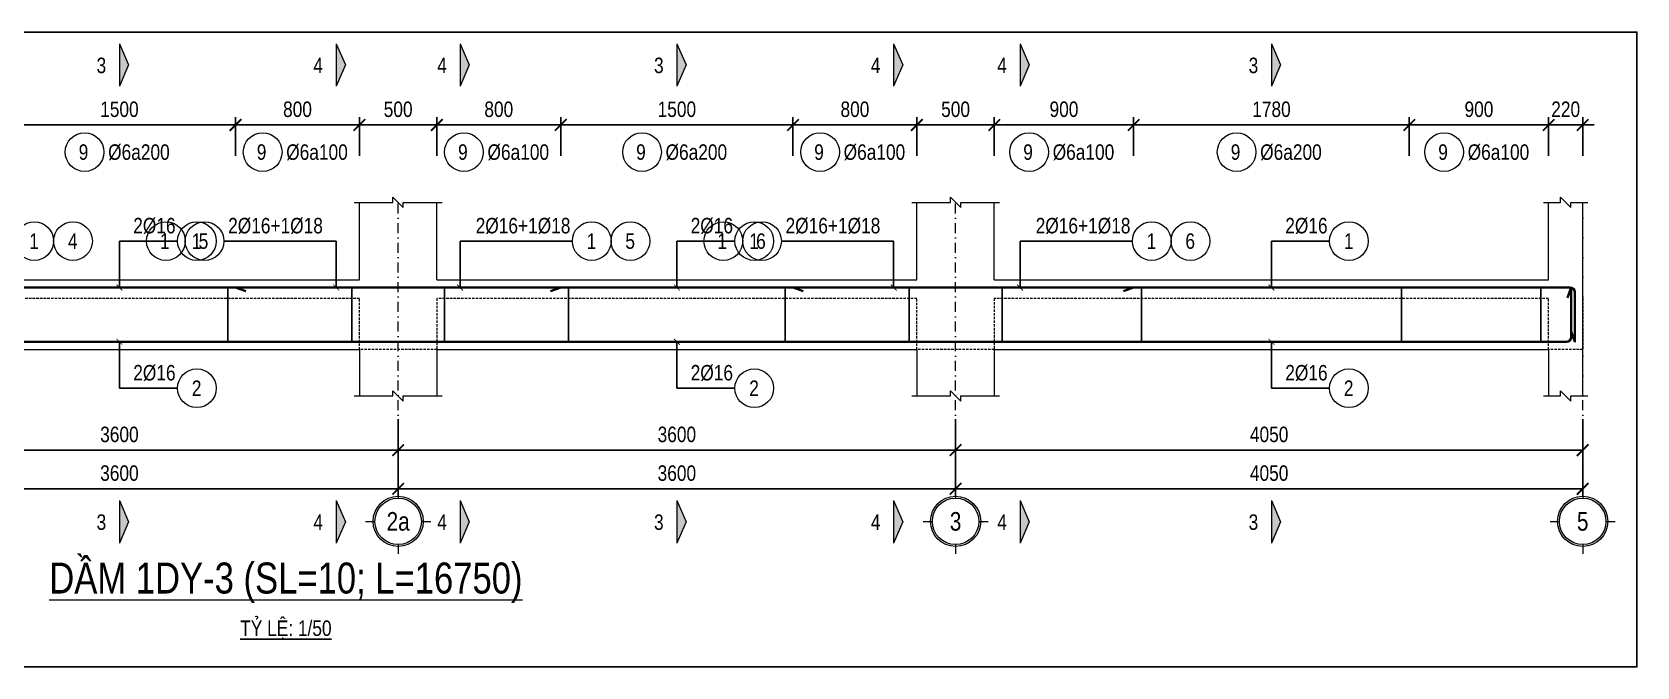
# Model space of a CAD drawing. Extents: x -165145 to 691808, y -202842 to 311040.
# Drawn here: x 251351 to 261715, y -76089 to -71989 of the extents above; entities that cross this region are included whole.
import ezdxf
from ezdxf.enums import TextEntityAlignment as Align

# ---------------------------------------------------------------- set-up
doc = ezdxf.new("R2010")
doc.units = 0
doc.header["$LTSCALE"] = 10
doc.header["$MEASUREMENT"] = 0
doc.linetypes.add('DASHDOT2', pattern=[12.7, 6.35, -3.175, 0, -3.175])
doc.linetypes.add('HIDDEN', pattern=[2.3807, 1.587, -0.7937])
doc.layers.get('0').update_dxf_attribs({"linetype": 'CONTINUOUS'})
doc.layers.get('Defpoints').update_dxf_attribs({"color": 5, "linetype": 'CONTINUOUS'})
for name, color, linetype, lineweight in [('DCE_BaoBeTong', 4, 'CONTINUOUS', 18), ('DCE_Block', 8, 'CONTINUOUS', 9), ('DCE_Dim', 254, 'CONTINUOUS', 9), ('DCE_MCZiCZac', 144, 'CONTINUOUS', 13), ('DCE_NetKhuat', 9, 'HIDDEN', 5), ('Dce_text', 7, 'CONTINUOUS', 13), ('DCE_ThepChu', 1, 'CONTINUOUS', 35), ('DCE_ThepDai', 220, 'CONTINUOUS', 25), ('DCE_Truc', 8, 'DASHDOT2', 13)]:
    doc.layers.add(name, color=color, linetype=linetype, lineweight=lineweight)
doc.styles.add('Dce_Text', font='arial.ttf', dxfattribs={"width": 0.8})
doc.dimstyles.new('Dce_208MV', dxfattribs={"dimscale": 25, "dimtxt": 2.5, "dimasz": 1.5, "dimexe": 1, "dimexo": 2, "dimgap": 1, "dimtad": 1, "dimdec": 0, "dimrnd": 5, "dimtxsty": 'Dce_Text', "dimblk": 'ARCHTICK', "dimcen": 2.5, "dimclrd": 8, "dimclre": 8, "dimclrt": 3, "dimadec": 0, "dimazin": 0, "dimtfac": 1, "dimtdec": 0, "dimtix": 1, "dimtmove": 2, "dimatfit": 3, "dimldrblk": 'ARCHTICK', "dimfxl": 1, "dimarcsym": 0})
doc.dimstyles.new('Dce_50MV', dxfattribs={"dimscale": 50, "dimtxt": 2, "dimasz": 1.5, "dimexe": 1, "dimexo": 2, "dimgap": 1, "dimtad": 1, "dimdec": 0, "dimtxsty": 'Dce_Text', "dimblk": 'ARCHTICK', "dimcen": 2.5, "dimclrd": 8, "dimclre": 8, "dimclrt": 3, "dimadec": 0, "dimazin": 0, "dimtfac": 1, "dimtdec": 0, "dimtix": 1, "dimtmove": 2, "dimatfit": 3, "dimldrblk": 'ARCHTICK', "dimfxl": 4, "dimfxlon": 1, "dimarcsym": 0})

# ---------------------------------------------------------------- blocks, each defined once
blk = doc.blocks.new('Dce_KhTenDam')
at = {"color": 255, "linetype": 'ByBlock', "lineweight": -2, "style": 'Dce_Text', "width": 0.8}
blk.add_attdef('TENDAM', text='', height=2, dxfattribs=at).set_placement((0, 0.74), align=Align.CENTER)
at = {"color": 11, "lineweight": 25, "style": 'Dce_Text', "width": 0.8}
blk.add_attdef('TL', text='', height=1, dxfattribs=at).set_placement((0, -2), align=Align.CENTER)
blk = doc.blocks.new('Dce_KhTenTruc')
at = {"layer": 'DCE_Block'}
blk.add_circle((0, -3.5), 2.7, dxfattribs=at)
at = {"layer": 'DCE_Block', "color": 3}
blk.add_circle((0, -3.5), 2.5, dxfattribs=at)
at = {"layer": 'DCE_Truc'}
for p, q in [((0, 0), (0, -1)), ((-3.5, -3.5), (-2.5, -3.5)), ((2.5, -3.5), (3.5, -3.5)), ((0, -6), (0, -7))]:
    blk.add_line(p, q, dxfattribs=at)
at = {"layer": 'Dce_text', "color": 2, "style": 'Dce_Text', "width": 0.8}
blk.add_attdef('TRUC', text='', height=2, dxfattribs=at).set_placement((0, -4.5), align=Align.CENTER)
blk = doc.blocks.new('_ArchTick')
at = {"color": 0, "linetype": 'ByBlock', "const_width": 0.15}
blk.add_lwpolyline([(-0.5, -0.5), (0.5, 0.5)], dxfattribs=at)
blk = doc.blocks.new('*D2588')
at = {"layer": 'DCE_Dim', "color": 8, "lineweight": -2, "transparency": 16777216}
for p, q in [((250115, -74739), (250115, -74989)), ((253715, -74739), (253715, -74989)), ((250115, -74939), (253715, -74939))]:
    blk.add_line(p, q, dxfattribs=at)
at = {"layer": 'Defpoints', "color": 0, "transparency": 16777216}
for p in [(250115, -74339), (253715, -74339), (253715, -74939)]:
    blk.add_point(p, dxfattribs=at)
at = {"layer": 'DCE_Dim', "color": 8, "lineweight": -2, "transparency": 16777216, "xscale": 75, "yscale": 75, "zscale": 75, "rotation": 180}
blk.add_blockref('_ArchTick', (250115, -74939), dxfattribs=at)
at = {"layer": 'DCE_Dim', "color": 8, "lineweight": -2, "transparency": 16777216, "xscale": 75, "yscale": 75, "zscale": 75}
blk.add_blockref('_ArchTick', (253715, -74939), dxfattribs=at)
at = {"layer": 'DCE_Dim', "color": 3, "transparency": 16777216, "insert": (251915, -74838), "char_height": 100, "attachment_point": 5, "style": 'Dce_Text'}
blk.add_mtext('3600', dxfattribs=at)
blk = doc.blocks.new('*D2589')
at = {"layer": 'DCE_Dim', "color": 8, "lineweight": -2, "transparency": 16777216}
for p, q in [((250115, -74489), (250115, -74739)), ((253715, -74489), (253715, -74739)), ((250115, -74689), (253715, -74689))]:
    blk.add_line(p, q, dxfattribs=at)
at = {"layer": 'Defpoints', "color": 0, "transparency": 16777216}
for p in [(250115, -74339), (253715, -74339), (253715, -74689)]:
    blk.add_point(p, dxfattribs=at)
at = {"layer": 'DCE_Dim', "color": 8, "lineweight": -2, "transparency": 16777216, "xscale": 75, "yscale": 75, "zscale": 75, "rotation": 180}
blk.add_blockref('_ArchTick', (250115, -74689), dxfattribs=at)
at = {"layer": 'DCE_Dim', "color": 8, "lineweight": -2, "transparency": 16777216, "xscale": 75, "yscale": 75, "zscale": 75}
blk.add_blockref('_ArchTick', (253715, -74689), dxfattribs=at)
at = {"layer": 'DCE_Dim', "color": 3, "transparency": 16777216, "insert": (251915, -74588), "char_height": 100, "attachment_point": 5, "style": 'Dce_Text'}
blk.add_mtext('3600', dxfattribs=at)
blk = doc.blocks.new('*D2590')
at = {"layer": 'DCE_Dim', "color": 8, "lineweight": -2, "transparency": 16777216}
for p, q in [((253715, -74739), (253715, -74989)), ((257315, -74739), (257315, -74989)), ((253715, -74939), (257315, -74939))]:
    blk.add_line(p, q, dxfattribs=at)
at = {"layer": 'Defpoints', "color": 0, "transparency": 16777216}
for p in [(253715, -74339), (257315, -74339), (257315, -74939)]:
    blk.add_point(p, dxfattribs=at)
at = {"layer": 'DCE_Dim', "color": 8, "lineweight": -2, "transparency": 16777216, "xscale": 75, "yscale": 75, "zscale": 75, "rotation": 180}
blk.add_blockref('_ArchTick', (253715, -74939), dxfattribs=at)
at = {"layer": 'DCE_Dim', "color": 8, "lineweight": -2, "transparency": 16777216, "xscale": 75, "yscale": 75, "zscale": 75}
blk.add_blockref('_ArchTick', (257315, -74939), dxfattribs=at)
at = {"layer": 'DCE_Dim', "color": 3, "transparency": 16777216, "insert": (255515, -74838), "char_height": 100, "attachment_point": 5, "style": 'Dce_Text'}
blk.add_mtext('3600', dxfattribs=at)
blk = doc.blocks.new('*D2591')
at = {"layer": 'DCE_Dim', "color": 8, "lineweight": -2, "transparency": 16777216}
for p, q in [((253715, -74489), (253715, -74739)), ((257315, -74489), (257315, -74739)), ((253715, -74689), (257315, -74689))]:
    blk.add_line(p, q, dxfattribs=at)
at = {"layer": 'Defpoints', "color": 0, "transparency": 16777216}
for p in [(253715, -74339), (257315, -74339), (257315, -74689)]:
    blk.add_point(p, dxfattribs=at)
at = {"layer": 'DCE_Dim', "color": 8, "lineweight": -2, "transparency": 16777216, "xscale": 75, "yscale": 75, "zscale": 75, "rotation": 180}
blk.add_blockref('_ArchTick', (253715, -74689), dxfattribs=at)
at = {"layer": 'DCE_Dim', "color": 8, "lineweight": -2, "transparency": 16777216, "xscale": 75, "yscale": 75, "zscale": 75}
blk.add_blockref('_ArchTick', (257315, -74689), dxfattribs=at)
at = {"layer": 'DCE_Dim', "color": 3, "transparency": 16777216, "insert": (255515, -74588), "char_height": 100, "attachment_point": 5, "style": 'Dce_Text'}
blk.add_mtext('3600', dxfattribs=at)
blk = doc.blocks.new('*D2592')
at = {"layer": 'DCE_Dim', "color": 8, "lineweight": -2, "transparency": 16777216}
for p, q in [((257315, -74739), (257315, -74989)), ((261365, -74739), (261365, -74989)), ((257315, -74939), (261365, -74939))]:
    blk.add_line(p, q, dxfattribs=at)
at = {"layer": 'Defpoints', "color": 0, "transparency": 16777216}
for p in [(257315, -74339), (261365, -74339), (261365, -74939)]:
    blk.add_point(p, dxfattribs=at)
at = {"layer": 'DCE_Dim', "color": 8, "lineweight": -2, "transparency": 16777216, "xscale": 75, "yscale": 75, "zscale": 75, "rotation": 180}
blk.add_blockref('_ArchTick', (257315, -74939), dxfattribs=at)
at = {"layer": 'DCE_Dim', "color": 8, "lineweight": -2, "transparency": 16777216, "xscale": 75, "yscale": 75, "zscale": 75}
blk.add_blockref('_ArchTick', (261365, -74939), dxfattribs=at)
at = {"layer": 'DCE_Dim', "color": 3, "transparency": 16777216, "insert": (259340, -74838), "char_height": 100, "attachment_point": 5, "style": 'Dce_Text'}
blk.add_mtext('4050', dxfattribs=at)
blk = doc.blocks.new('*D2593')
at = {"layer": 'DCE_Dim', "color": 8, "lineweight": -2, "transparency": 16777216}
for p, q in [((257315, -74489), (257315, -74739)), ((261365, -74489), (261365, -74739)), ((257315, -74689), (261365, -74689))]:
    blk.add_line(p, q, dxfattribs=at)
at = {"layer": 'Defpoints', "color": 0, "transparency": 16777216}
for p in [(257315, -74339), (261365, -74339), (261365, -74689)]:
    blk.add_point(p, dxfattribs=at)
at = {"layer": 'DCE_Dim', "color": 8, "lineweight": -2, "transparency": 16777216, "xscale": 75, "yscale": 75, "zscale": 75, "rotation": 180}
blk.add_blockref('_ArchTick', (257315, -74689), dxfattribs=at)
at = {"layer": 'DCE_Dim', "color": 8, "lineweight": -2, "transparency": 16777216, "xscale": 75, "yscale": 75, "zscale": 75}
blk.add_blockref('_ArchTick', (261365, -74689), dxfattribs=at)
at = {"layer": 'DCE_Dim', "color": 3, "transparency": 16777216, "insert": (259340, -74588), "char_height": 100, "attachment_point": 5, "style": 'Dce_Text'}
blk.add_mtext('4050', dxfattribs=at)
blk = doc.blocks.new('*D2601')
at = {"layer": 'DCE_Dim', "color": 8, "lineweight": -2, "transparency": 16777216}
for p, q in [((251165, -72789), (251165, -72539)), ((252665, -72789), (252665, -72539)), ((251165, -72589), (252665, -72589))]:
    blk.add_line(p, q, dxfattribs=at)
at = {"layer": 'Defpoints', "color": 0, "transparency": 16777216}
for p in [(252665, -72589), (251165, -73089), (252665, -73089)]:
    blk.add_point(p, dxfattribs=at)
at = {"layer": 'DCE_Dim', "color": 8, "lineweight": -2, "transparency": 16777216, "xscale": 75, "yscale": 75, "zscale": 75, "rotation": 180}
blk.add_blockref('_ArchTick', (251165, -72589), dxfattribs=at)
at = {"layer": 'DCE_Dim', "color": 8, "lineweight": -2, "transparency": 16777216, "xscale": 75, "yscale": 75, "zscale": 75}
blk.add_blockref('_ArchTick', (252665, -72589), dxfattribs=at)
at = {"layer": 'DCE_Dim', "color": 3, "transparency": 16777216, "insert": (251915, -72488), "char_height": 100, "attachment_point": 5, "style": 'Dce_Text'}
blk.add_mtext('1500', dxfattribs=at)
blk = doc.blocks.new('Dce_KhtThepDai')
blk.add_circle((-4.5, -3.5), 2.5)
at = {"color": 11, "style": 'Dce_Text', "width": 0.8}
blk.add_attdef('SH', text='', height=2, dxfattribs=at).set_placement((-4.64, -4.5), align=Align.CENTER)
at = {"color": 3, "style": 'Dce_Text', "width": 0.8}
blk.add_attdef('DKVAKC', (-1.46, -4.5), '', height=2, dxfattribs=at)
blk = doc.blocks.new('*D2602')
at = {"layer": 'DCE_Dim', "color": 8, "lineweight": -2, "transparency": 16777216}
for p, q in [((252665, -72789), (252665, -72539)), ((253465, -72789), (253465, -72539)), ((252665, -72589), (253465, -72589))]:
    blk.add_line(p, q, dxfattribs=at)
at = {"layer": 'Defpoints', "color": 0, "transparency": 16777216}
for p in [(253465, -72589), (252665, -73089), (253465, -73089)]:
    blk.add_point(p, dxfattribs=at)
at = {"layer": 'DCE_Dim', "color": 8, "lineweight": -2, "transparency": 16777216, "xscale": 75, "yscale": 75, "zscale": 75, "rotation": 180}
blk.add_blockref('_ArchTick', (252665, -72589), dxfattribs=at)
at = {"layer": 'DCE_Dim', "color": 8, "lineweight": -2, "transparency": 16777216, "xscale": 75, "yscale": 75, "zscale": 75}
blk.add_blockref('_ArchTick', (253465, -72589), dxfattribs=at)
at = {"layer": 'DCE_Dim', "color": 3, "transparency": 16777216, "insert": (253065, -72488), "char_height": 100, "attachment_point": 5, "style": 'Dce_Text'}
blk.add_mtext('800', dxfattribs=at)
blk = doc.blocks.new('*D2603')
at = {"layer": 'DCE_Dim', "color": 8, "lineweight": -2, "transparency": 16777216}
for p, q in [((253465, -72789), (253465, -72539)), ((253965, -72789), (253965, -72539)), ((253465, -72589), (253965, -72589))]:
    blk.add_line(p, q, dxfattribs=at)
at = {"layer": 'Defpoints', "color": 0, "transparency": 16777216}
for p in [(253965, -72589), (253465, -73089), (253965, -73089)]:
    blk.add_point(p, dxfattribs=at)
at = {"layer": 'DCE_Dim', "color": 8, "lineweight": -2, "transparency": 16777216, "xscale": 75, "yscale": 75, "zscale": 75, "rotation": 180}
blk.add_blockref('_ArchTick', (253465, -72589), dxfattribs=at)
at = {"layer": 'DCE_Dim', "color": 8, "lineweight": -2, "transparency": 16777216, "xscale": 75, "yscale": 75, "zscale": 75}
blk.add_blockref('_ArchTick', (253965, -72589), dxfattribs=at)
at = {"layer": 'DCE_Dim', "color": 3, "transparency": 16777216, "insert": (253715, -72488), "char_height": 100, "attachment_point": 5, "style": 'Dce_Text'}
blk.add_mtext('500', dxfattribs=at)
blk = doc.blocks.new('*D2604')
at = {"layer": 'DCE_Dim', "color": 8, "lineweight": -2, "transparency": 16777216}
for p, q in [((253965, -72789), (253965, -72539)), ((254765, -72789), (254765, -72539)), ((253965, -72589), (254765, -72589))]:
    blk.add_line(p, q, dxfattribs=at)
at = {"layer": 'Defpoints', "color": 0, "transparency": 16777216}
for p in [(254765, -72589), (253965, -73089), (254765, -73089)]:
    blk.add_point(p, dxfattribs=at)
at = {"layer": 'DCE_Dim', "color": 8, "lineweight": -2, "transparency": 16777216, "xscale": 75, "yscale": 75, "zscale": 75, "rotation": 180}
blk.add_blockref('_ArchTick', (253965, -72589), dxfattribs=at)
at = {"layer": 'DCE_Dim', "color": 8, "lineweight": -2, "transparency": 16777216, "xscale": 75, "yscale": 75, "zscale": 75}
blk.add_blockref('_ArchTick', (254765, -72589), dxfattribs=at)
at = {"layer": 'DCE_Dim', "color": 3, "transparency": 16777216, "insert": (254365, -72488), "char_height": 100, "attachment_point": 5, "style": 'Dce_Text'}
blk.add_mtext('800', dxfattribs=at)
blk = doc.blocks.new('*D2605')
at = {"layer": 'DCE_Dim', "color": 8, "lineweight": -2, "transparency": 16777216}
for p, q in [((254765, -72789), (254765, -72539)), ((256265, -72789), (256265, -72539)), ((254765, -72589), (256265, -72589))]:
    blk.add_line(p, q, dxfattribs=at)
at = {"layer": 'Defpoints', "color": 0, "transparency": 16777216}
for p in [(256265, -72589), (254765, -73089), (256265, -73089)]:
    blk.add_point(p, dxfattribs=at)
at = {"layer": 'DCE_Dim', "color": 8, "lineweight": -2, "transparency": 16777216, "xscale": 75, "yscale": 75, "zscale": 75, "rotation": 180}
blk.add_blockref('_ArchTick', (254765, -72589), dxfattribs=at)
at = {"layer": 'DCE_Dim', "color": 8, "lineweight": -2, "transparency": 16777216, "xscale": 75, "yscale": 75, "zscale": 75}
blk.add_blockref('_ArchTick', (256265, -72589), dxfattribs=at)
at = {"layer": 'DCE_Dim', "color": 3, "transparency": 16777216, "insert": (255515, -72488), "char_height": 100, "attachment_point": 5, "style": 'Dce_Text'}
blk.add_mtext('1500', dxfattribs=at)
blk = doc.blocks.new('*D2606')
at = {"layer": 'DCE_Dim', "color": 8, "lineweight": -2, "transparency": 16777216}
for p, q in [((256265, -72789), (256265, -72539)), ((257065, -72789), (257065, -72539)), ((256265, -72589), (257065, -72589))]:
    blk.add_line(p, q, dxfattribs=at)
at = {"layer": 'Defpoints', "color": 0, "transparency": 16777216}
for p in [(257065, -72589), (256265, -73089), (257065, -73089)]:
    blk.add_point(p, dxfattribs=at)
at = {"layer": 'DCE_Dim', "color": 8, "lineweight": -2, "transparency": 16777216, "xscale": 75, "yscale": 75, "zscale": 75, "rotation": 180}
blk.add_blockref('_ArchTick', (256265, -72589), dxfattribs=at)
at = {"layer": 'DCE_Dim', "color": 8, "lineweight": -2, "transparency": 16777216, "xscale": 75, "yscale": 75, "zscale": 75}
blk.add_blockref('_ArchTick', (257065, -72589), dxfattribs=at)
at = {"layer": 'DCE_Dim', "color": 3, "transparency": 16777216, "insert": (256665, -72488), "char_height": 100, "attachment_point": 5, "style": 'Dce_Text'}
blk.add_mtext('800', dxfattribs=at)
blk = doc.blocks.new('*D2607')
at = {"layer": 'DCE_Dim', "color": 8, "lineweight": -2, "transparency": 16777216}
for p, q in [((257065, -72789), (257065, -72539)), ((257565, -72789), (257565, -72539)), ((257065, -72589), (257565, -72589))]:
    blk.add_line(p, q, dxfattribs=at)
at = {"layer": 'Defpoints', "color": 0, "transparency": 16777216}
for p in [(257565, -72589), (257065, -73089), (257565, -73089)]:
    blk.add_point(p, dxfattribs=at)
at = {"layer": 'DCE_Dim', "color": 8, "lineweight": -2, "transparency": 16777216, "xscale": 75, "yscale": 75, "zscale": 75, "rotation": 180}
blk.add_blockref('_ArchTick', (257065, -72589), dxfattribs=at)
at = {"layer": 'DCE_Dim', "color": 8, "lineweight": -2, "transparency": 16777216, "xscale": 75, "yscale": 75, "zscale": 75}
blk.add_blockref('_ArchTick', (257565, -72589), dxfattribs=at)
at = {"layer": 'DCE_Dim', "color": 3, "transparency": 16777216, "insert": (257315, -72488), "char_height": 100, "attachment_point": 5, "style": 'Dce_Text'}
blk.add_mtext('500', dxfattribs=at)
blk = doc.blocks.new('*D2608')
at = {"layer": 'DCE_Dim', "color": 8, "lineweight": -2, "transparency": 16777216}
for p, q in [((257565, -72789), (257565, -72539)), ((258465, -72789), (258465, -72539)), ((257565, -72589), (258465, -72589))]:
    blk.add_line(p, q, dxfattribs=at)
at = {"layer": 'Defpoints', "color": 0, "transparency": 16777216}
for p in [(258465, -72589), (257565, -73089), (258465, -73089)]:
    blk.add_point(p, dxfattribs=at)
at = {"layer": 'DCE_Dim', "color": 8, "lineweight": -2, "transparency": 16777216, "xscale": 75, "yscale": 75, "zscale": 75, "rotation": 180}
blk.add_blockref('_ArchTick', (257565, -72589), dxfattribs=at)
at = {"layer": 'DCE_Dim', "color": 8, "lineweight": -2, "transparency": 16777216, "xscale": 75, "yscale": 75, "zscale": 75}
blk.add_blockref('_ArchTick', (258465, -72589), dxfattribs=at)
at = {"layer": 'DCE_Dim', "color": 3, "transparency": 16777216, "insert": (258015, -72488), "char_height": 100, "attachment_point": 5, "style": 'Dce_Text'}
blk.add_mtext('900', dxfattribs=at)
blk = doc.blocks.new('*D2609')
at = {"layer": 'DCE_Dim', "color": 8, "lineweight": -2, "transparency": 16777216}
for p, q in [((258465, -72789), (258465, -72539)), ((260245, -72789), (260245, -72539)), ((258465, -72589), (260245, -72589))]:
    blk.add_line(p, q, dxfattribs=at)
at = {"layer": 'Defpoints', "color": 0, "transparency": 16777216}
for p in [(260245, -72589), (258465, -73089), (260245, -73089)]:
    blk.add_point(p, dxfattribs=at)
at = {"layer": 'DCE_Dim', "color": 8, "lineweight": -2, "transparency": 16777216, "xscale": 75, "yscale": 75, "zscale": 75, "rotation": 180}
blk.add_blockref('_ArchTick', (258465, -72589), dxfattribs=at)
at = {"layer": 'DCE_Dim', "color": 8, "lineweight": -2, "transparency": 16777216, "xscale": 75, "yscale": 75, "zscale": 75}
blk.add_blockref('_ArchTick', (260245, -72589), dxfattribs=at)
at = {"layer": 'DCE_Dim', "color": 3, "transparency": 16777216, "insert": (259355, -72488), "char_height": 100, "attachment_point": 5, "style": 'Dce_Text'}
blk.add_mtext('1780', dxfattribs=at)
blk = doc.blocks.new('*D2610')
at = {"layer": 'DCE_Dim', "color": 8, "lineweight": -2, "transparency": 16777216}
for p, q in [((260245, -72789), (260245, -72539)), ((261145, -72789), (261145, -72539)), ((260245, -72589), (261145, -72589))]:
    blk.add_line(p, q, dxfattribs=at)
at = {"layer": 'Defpoints', "color": 0, "transparency": 16777216}
for p in [(261145, -72589), (260245, -73089), (261145, -73089)]:
    blk.add_point(p, dxfattribs=at)
at = {"layer": 'DCE_Dim', "color": 8, "lineweight": -2, "transparency": 16777216, "xscale": 75, "yscale": 75, "zscale": 75, "rotation": 180}
blk.add_blockref('_ArchTick', (260245, -72589), dxfattribs=at)
at = {"layer": 'DCE_Dim', "color": 8, "lineweight": -2, "transparency": 16777216, "xscale": 75, "yscale": 75, "zscale": 75}
blk.add_blockref('_ArchTick', (261145, -72589), dxfattribs=at)
at = {"layer": 'DCE_Dim', "color": 3, "transparency": 16777216, "insert": (260695, -72488), "char_height": 100, "attachment_point": 5, "style": 'Dce_Text'}
blk.add_mtext('900', dxfattribs=at)
blk = doc.blocks.new('*D2611')
at = {"layer": 'DCE_Dim', "color": 8, "lineweight": -2, "transparency": 16777216}
for p, q in [((261145, -72789), (261145, -72539)), ((261365, -72789), (261365, -72539)), ((261145, -72589), (261070, -72589)), ((261145, -72589), (261365, -72589)), ((261365, -72589), (261440, -72589))]:
    blk.add_line(p, q, dxfattribs=at)
at = {"layer": 'Defpoints', "color": 0, "transparency": 16777216}
for p in [(261365, -72589), (261145, -73089), (261365, -73089)]:
    blk.add_point(p, dxfattribs=at)
at = {"layer": 'DCE_Dim', "color": 8, "lineweight": -2, "transparency": 16777216, "xscale": 75, "yscale": 75, "zscale": 75}
blk.add_blockref('_ArchTick', (261145, -72589), dxfattribs=at)
at = {"layer": 'DCE_Dim', "color": 8, "lineweight": -2, "transparency": 16777216, "xscale": 75, "yscale": 75, "zscale": 75, "rotation": 180}
blk.add_blockref('_ArchTick', (261365, -72589), dxfattribs=at)
at = {"layer": 'DCE_Dim', "color": 3, "transparency": 16777216, "insert": (261255, -72488), "char_height": 100, "attachment_point": 5, "style": 'Dce_Text'}
blk.add_mtext('220', dxfattribs=at)
blk = doc.blocks.new('DCE_MatCatA')
blk.add_hatch(color=3).paths.add_polyline_path([(0, 5.5), (0, 0), (1.18, 2.75)])
at = {"color": 3}
for p, q in [((0, 5.5), (0, 0)), ((0, 5.5), (1.18, 2.75)), ((1.18, 2.75), (0, 0))]:
    blk.add_line(p, q, dxfattribs=at)
at = {"color": 11, "style": 'Dce_Text', "width": 0.8}
blk.add_attdef('1', text='', height=2, dxfattribs=at).set_placement((-2.33, 1.7), align=Align.CENTER)
blk = doc.blocks.new('Dce_KhtMcThepTangCuong')
blk.add_circle((2.5, 0), 2.5)
at = {"color": 3, "style": 'Dce_Text', "width": 0.8}
blk.add_attdef('DKVAKC', text='', height=2, dxfattribs=at).set_placement((-0.25, 1), align=Align.RIGHT)
at = {"color": 11, "style": 'Dce_Text', "width": 0.8}
blk.add_attdef('SH', text='', height=2, dxfattribs=at).set_placement((2.47, -1), align=Align.CENTER)
blk = doc.blocks.new('Dce_KhtThepLop1Phai')
for centre in [(2.5, 0), (7.5, 0)]:
    blk.add_circle(centre, 2.5)
at = {"color": 3, "style": 'Dce_Text', "width": 0.8}
blk.add_attdef('DKVAKC', text='', height=2, dxfattribs=at).set_placement((-0.25, 1), align=Align.RIGHT)
at = {"color": 11, "style": 'Dce_Text', "width": 0.8}
for tag, p in [('SH', (2.47, -1)), ('SH2', (7.47, -1))]:
    blk.add_attdef(tag, text='', height=2, dxfattribs=at).set_placement(p, align=Align.CENTER)
blk = doc.blocks.new('Dce_KhtThepLop1Trai')
for centre in [(-7.5, 0), (-2.5, 0)]:
    blk.add_circle(centre, 2.5)
at = {"color": 3, "style": 'Dce_Text', "width": 0.8}
blk.add_attdef('DKVAKC', (0.54, 1), '', height=2, dxfattribs=at)
at = {"color": 11, "style": 'Dce_Text', "width": 0.8}
for tag, p in [('SH', (-7.64, -1)), ('SH2', (-2.64, -1))]:
    blk.add_attdef(tag, text='', height=2, dxfattribs=at).set_placement(p, align=Align.CENTER)

msp = doc.modelspace()

# ---------------------------------------------------------------- linework, layer by layer
at = {"layer": 'DCE_BaoBeTong'}
for points in [[(253465.06457, -73589.00661), (253465.06457, -73089.00661)], [(253965.06457, -73589.00661), (253965.06457, -73089.00661)], [(257065.06457, -73589.00661), (257065.06457, -73089.00661)], [(257565.06457, -73589.00661), (257565.06457, -73089.00661)], [(261145.06457, -73589.00661), (261145.06457, -73089.00661)], [(261365.06457, -74339.00661), (261365.06457, -73089.00661)], [(250365.06457, -73589.00661), (253465.06457, -73589.00661)], [(253965.06457, -73589.00661), (257065.06457, -73589.00661)], [(257565.06457, -73589.00661), (261145.06457, -73589.00661)], [(250365.06457, -74039.00661), (253465.06457, -74039.00661)], [(253465.06457, -74039.00661), (253465.06457, -74339.00661)], [(253965.06457, -74039.00661), (257065.06457, -74039.00661)], [(253965.06457, -74039.00661), (253965.06457, -74339.00661)], [(257065.06457, -74039.00661), (257065.06457, -74339.00661)], [(257565.06457, -74039.00661), (261145.06457, -74039.00661)], [(257565.06457, -74039.00661), (257565.06457, -74339.00661)], [(261145.06457, -74039.00661), (261145.06457, -74339.00661)]]:
    msp.add_lwpolyline(points, dxfattribs=at)
at = {"layer": 'DCE_MCZiCZac'}
for points in [[(253431.73124, -73089.00661), (253681.73124, -73089.00661), (253681.73124, -73055.67328), (253748.3979, -73122.33995), (253748.3979, -73089.00661), (253998.3979, -73089.00661)], [(257031.73124, -73089.00661), (257281.73124, -73089.00661), (257281.73124, -73055.67328), (257348.3979, -73122.33995), (257348.3979, -73089.00661), (257598.3979, -73089.00661)], [(261111.73124, -73089.00661), (261221.73124, -73089.00661), (261221.73124, -73055.67328), (261288.3979, -73122.33995), (261288.3979, -73089.00661), (261398.3979, -73089.00661)], [(253431.73124, -74339.00661), (253681.73124, -74339.00661), (253681.73124, -74305.67328), (253748.3979, -74372.33995), (253748.3979, -74339.00661), (253998.3979, -74339.00661)], [(257031.73124, -74339.00661), (257281.73124, -74339.00661), (257281.73124, -74305.67328), (257348.3979, -74372.33995), (257348.3979, -74339.00661), (257598.3979, -74339.00661)], [(261111.73124, -74339.00661), (261221.73124, -74339.00661), (261221.73124, -74305.67328), (261288.3979, -74372.33995), (261288.3979, -74339.00661), (261398.3979, -74339.00661)]]:
    msp.add_lwpolyline(points, dxfattribs=at)
at = {"layer": 'DCE_NetKhuat'}
msp.add_lwpolyline([(261365.06457, -73709.00661), (261365.06457, -74039.00661), (261145.06457, -74039.00661), (261145.06457, -73709.00661), (257565.06457, -73709.00661), (257565.06457, -74039.00661), (257065.06457, -74039.00661), (257065.06457, -73709.00661), (253965.06457, -73709.00661), (253965.06457, -74039.00661), (253465.06457, -74039.00661), (253465.06457, -73709.00661), (250365.06457, -73709.00661), (250365.06457, -74039.00661), (249865.06457, -74039.00661), (249865.06457, -73709.00661), (247015.06457, -73709.00661), (247015.06457, -74039.00661), (246515.06457, -74039.00661), (246515.06457, -73709.00661), (244615.06457, -73709.00661), (244615.06457, -74089.00661), (244615.06457, -74089.00661), (244615.06457, -73709.00661)], dxfattribs=at)
at = {"layer": 'DCE_ThepChu'}
for points in [[(244689.00598, -73923.22813), (244665.06457, -73989.00661), (244665.06457, -73669.00661, -0.3926990817), (244695.06457, -73639.00661), (261285.06457, -73639.00661, -0.3926990817), (261315.06457, -73669.00661), (261315.06457, -73989.00661), (261291.12316, -73923.22813)], [(244755.84305, -74015.0652), (244690.06457, -74039.00661), (246515.06457, -74039.00661), (247015.06457, -73989.00661), (247015.06457, -73989.00661), (261260.06457, -73989.00661, 0.3926990817), (261290.06457, -73959.00661), (261290.06457, -73639.00661), (261266.12316, -73704.7851)]]:
    msp.add_lwpolyline(points, format="xyb", dxfattribs=at)
for points in [[(252730.84305, -73662.94802), (252665.06457, -73639.00661), (254765.06457, -73639.00661), (254699.28609, -73662.94802)], [(256330.84305, -73662.94802), (256265.06457, -73639.00661), (258465.06457, -73639.00661), (258399.28609, -73662.94802)]]:
    msp.add_lwpolyline(points, dxfattribs=at)
at = {"layer": 'DCE_ThepDai'}
for points in [[(252615.06457, -73639.00661), (252615.06457, -73989.00661)], [(253415.06457, -73639.00661), (253415.06457, -73989.00661)], [(254015.06457, -73639.00661), (254015.06457, -73989.00661)], [(254815.06457, -73639.00661), (254815.06457, -73989.00661)], [(256215.06457, -73639.00661), (256215.06457, -73989.00661)], [(257015.06457, -73639.00661), (257015.06457, -73989.00661)], [(257615.06457, -73639.00661), (257615.06457, -73989.00661)], [(258515.06457, -73639.00661), (258515.06457, -73989.00661)], [(260195.06457, -73639.00661), (260195.06457, -73989.00661)], [(261095.06457, -73639.00661), (261095.06457, -73989.00661)]]:
    msp.add_lwpolyline(points, dxfattribs=at)
at = {"layer": 'DCE_Truc'}
for points in [[(253715.06457, -74939.00661), (253715.06457, -73089.00661)], [(257315.06457, -74939.00661), (257315.06457, -73089.00661)], [(261365.06457, -74939.00661), (261365.06457, -73089.00661)]]:
    msp.add_lwpolyline(points, dxfattribs=at)
at = {"layer": 'Defpoints'}
msp.add_lwpolyline([(243765.06457, -71989.00661), (243765.06457, -76089.00661), (261715.06457, -76089.00661), (261715.06457, -71989.00661)], close=True, dxfattribs=at)

# ---------------------------------------------------------------- block references
at = {"layer": 'DCE_Block'}
for name, p, xscale, yscale, zscale, values in [('DCE_MatCatA', (251915.06457, -72339.00661), 50, 50, 50, {'1': '3'}), ('DCE_MatCatA', (253315.06457, -72339.00661), 50, 50, 50, {'1': '4'}), ('DCE_MatCatA', (254115.06457, -72339.00661), 50, 50, 50, {'1': '4'}), ('DCE_MatCatA', (255515.06457, -72339.00661), 50, 50, 50, {'1': '3'}), ('DCE_MatCatA', (256915.06457, -72339.00661), 50, 50, 50, {'1': '4'}), ('DCE_MatCatA', (257731.73124, -72339.00661), 50, 50, 50, {'1': '4'}), ('DCE_MatCatA', (259355.06457, -72339.00661), 50, 50, 50, {'1': '3'}), ('Dce_KhtThepDai', (251915.06457, -72589.00661), 50, 50, 50, {'DKVAKC': '%%c6a200', 'SH': '9'}), ('Dce_KhtThepDai', (253065.06457, -72589.00661), 50, 50, 50, {'DKVAKC': '%%c6a100', 'SH': '9'}), ('Dce_KhtThepDai', (254365.06457, -72589.00661), 50, 50, 50, {'DKVAKC': '%%c6a100', 'SH': '9'}), ('Dce_KhtThepDai', (255515.06457, -72589.00661), 50, 50, 50, {'DKVAKC': '%%c6a200', 'SH': '9'}), ('Dce_KhtThepDai', (256665.06457, -72589.00661), 50, 50, 50, {'DKVAKC': '%%c6a100', 'SH': '9'}), ('Dce_KhtThepDai', (258015.06457, -72589.00661), 50, 50, 50, {'DKVAKC': '%%c6a100', 'SH': '9'}), ('Dce_KhtThepDai', (259355.06457, -72589.00661), 50, 50, 50, {'DKVAKC': '%%c6a200', 'SH': '9'}), ('Dce_KhtThepDai', (260695.06457, -72589.00661), 50, 50, 50, {'DKVAKC': '%%c6a100', 'SH': '9'}), ('Dce_KhtThepLop1Phai', (251240.06457, -73339.00661), 50, 50, 50, {'SH2': '4', 'DKVAKC': '2%%c16+1%%c18', 'SH': '1'}), ('Dce_KhtMcThepTangCuong', (252290.06457, -73339.00661), 50, 50, 50, {'SH': '1', 'DKVAKC': '2%%c16'}), ('Dce_KhtThepLop1Trai', (252590.06457, -73339.00661), 50, 50, 50, {'DKVAKC': '2%%c16+1%%c18', 'SH2': '5', 'SH': '1'}), ('Dce_KhtThepLop1Phai', (254840.06457, -73339.00661), 50, 50, 50, {'SH2': '5', 'DKVAKC': '2%%c16+1%%c18', 'SH': '1'}), ('Dce_KhtMcThepTangCuong', (255890.06457, -73339.00661), 50, 50, 50, {'SH': '1', 'DKVAKC': '2%%c16'}), ('Dce_KhtThepLop1Trai', (256190.06457, -73339.00661), 50, 50, 50, {'DKVAKC': '2%%c16+1%%c18', 'SH2': '6', 'SH': '1'}), ('Dce_KhtThepLop1Phai', (258456.73124, -73339.00661), 50, 50, 50, {'SH2': '6', 'DKVAKC': '2%%c16+1%%c18', 'SH': '1'}), ('Dce_KhtMcThepTangCuong', (259730.06457, -73339.00661), 50, 50, 50, {'SH': '1', 'DKVAKC': '2%%c16'}), ('Dce_KhtMcThepTangCuong', (252290.06457, -74289.00661), 50, 50, 50, {'SH': '2', 'DKVAKC': '2%%c16'}), ('Dce_KhtMcThepTangCuong', (255890.06457, -74289.00661), 50, 50, 50, {'SH': '2', 'DKVAKC': '2%%c16'}), ('Dce_KhtMcThepTangCuong', (259730.06457, -74289.00661), 50, 50, 50, {'SH': '2', 'DKVAKC': '2%%c16'}), ('DCE_MatCatA', (251915.06457, -75289.00661), 50, 50, 50, {'1': '3'}), ('DCE_MatCatA', (253315.06457, -75289.00661), 50, 50, 50, {'1': '4'}), ('DCE_MatCatA', (254115.06457, -75289.00661), 50, 50, 50, {'1': '4'}), ('DCE_MatCatA', (255515.06457, -75289.00661), 50, 50, 50, {'1': '3'}), ('DCE_MatCatA', (256915.06457, -75289.00661), 50, 50, 50, {'1': '4'}), ('DCE_MatCatA', (257731.73124, -75289.00661), 50, 50, 50, {'1': '4'}), ('DCE_MatCatA', (259355.06457, -75289.00661), 50, 50, 50, {'1': '3'}), ('Dce_KhTenDam', (252990.06457, -75689.00661), 100, 100, 100, {'TENDAM': '%%uDẦM 1DY-3 (SL=10; L=16750)', 'TL': '%%UTỶ LỆ: 1/50'})]:
    msp.add_blockref(name, p, dxfattribs=dict(at, xscale=xscale, yscale=yscale, zscale=zscale)).add_auto_attribs(values)
at = {"layer": 'DCE_Truc', "xscale": 60, "yscale": 60, "zscale": 60}
for p, values in [((253715.06457, -74939.00661), {'TRUC': '2a'}), ((257315.06457, -74939.00661), {'TRUC': '3'}), ((261365.06457, -74939.00661), {'TRUC': '5'})]:
    msp.add_blockref('Dce_KhTenTruc', p, dxfattribs=at).add_auto_attribs(values)

# ---------------------------------------------------------------- dimensions: what is measured, and where the dimension line sits
at = {"layer": 'DCE_Dim'}
for base, p1, p2, picture, middle in [((252665.06457, -72589.00661), (251165.06457, -73089.00661), (252665.06457, -73089.00661), '*D2601', (251915.06457, -72487.94932)), ((253465.06457, -72589.00661), (252665.06457, -73089.00661), (253465.06457, -73089.00661), '*D2602', (253065.06457, -72487.94932)), ((253965.06457, -72589.00661), (253465.06457, -73089.00661), (253965.06457, -73089.00661), '*D2603', (253715.06457, -72487.94932)), ((254765.06457, -72589.00661), (253965.06457, -73089.00661), (254765.06457, -73089.00661), '*D2604', (254365.06457, -72487.94932)), ((256265.06457, -72589.00661), (254765.06457, -73089.00661), (256265.06457, -73089.00661), '*D2605', (255515.06457, -72487.94932)), ((257065.06457, -72589.00661), (256265.06457, -73089.00661), (257065.06457, -73089.00661), '*D2606', (256665.06457, -72487.94932)), ((257565.06457, -72589.00661), (257065.06457, -73089.00661), (257565.06457, -73089.00661), '*D2607', (257315.06457, -72487.94932)), ((258465.06457, -72589.00661), (257565.06457, -73089.00661), (258465.06457, -73089.00661), '*D2608', (258015.06457, -72487.94932)), ((260245.06457, -72589.00661), (258465.06457, -73089.00661), (260245.06457, -73089.00661), '*D2609', (259355.06457, -72487.94932)), ((261145.06457, -72589.00661), (260245.06457, -73089.00661), (261145.06457, -73089.00661), '*D2610', (260695.06457, -72487.94932)), ((261365.06457, -72589.00661), (261145.06457, -73089.00661), (261365.06457, -73089.00661), '*D2611', (261255.06457, -72487.94932)), ((253715.06457, -74939.00661), (250115.06457, -74339.00661), (253715.06457, -74339.00661), '*D2588', (251915.06457, -74837.91521)), ((253715.06457, -74689.00661), (250115.06457, -74339.00661), (253715.06457, -74339.00661), '*D2589', (251915.06457, -74587.91521)), ((257315.06457, -74939.00661), (253715.06457, -74339.00661), (257315.06457, -74339.00661), '*D2590', (255515.06457, -74837.91521)), ((257315.06457, -74689.00661), (253715.06457, -74339.00661), (257315.06457, -74339.00661), '*D2591', (255515.06457, -74587.91521)), ((261365.06457, -74939.00661), (257315.06457, -74339.00661), (261365.06457, -74339.00661), '*D2592', (259340.06457, -74837.94932)), ((261365.06457, -74689.00661), (257315.06457, -74339.00661), (261365.06457, -74339.00661), '*D2593', (259340.06457, -74587.94932))]:
    dim = msp.add_linear_dim(base=base, p1=p1, p2=p2, dimstyle='Dce_50MV', dxfattribs=at)
    dim.commit()
    dim.dimension.update_dxf_attribs({"geometry": picture, "text_midpoint": middle})

# ---------------------------------------------------------------- leaders
at = {"layer": 'DCE_Block'}
for points in [[(251915.06457, -73639.00661), (251915.06457, -73339.00661), (252290.06457, -73339.00661)], [(253315.06457, -73639.00661), (253315.06457, -73339.00661), (252590.06457, -73339.00661)], [(254115.06457, -73639.00661), (254115.06457, -73339.00661), (254840.06457, -73339.00661)], [(255515.06457, -73639.00661), (255515.06457, -73339.00661), (255890.06457, -73339.00661)], [(256915.06457, -73639.00661), (256915.06457, -73339.00661), (256190.06457, -73339.00661)], [(257731.73124, -73639.00661), (257731.73124, -73339.00661), (258456.73124, -73339.00661)], [(259355.06457, -73639.00661), (259355.06457, -73339.00661), (259730.06457, -73339.00661)], [(251915.06457, -73989.00661), (251915.06457, -74289.00661), (252290.06457, -74289.00661)], [(255515.06457, -73989.00661), (255515.06457, -74289.00661), (255890.06457, -74289.00661)], [(259355.06457, -73989.00661), (259355.06457, -74289.00661), (259730.06457, -74289.00661)]]:
    msp.add_leader(points, dimstyle='Dce_208MV', dxfattribs=at)

doc.saveas('drawing.dxf')
